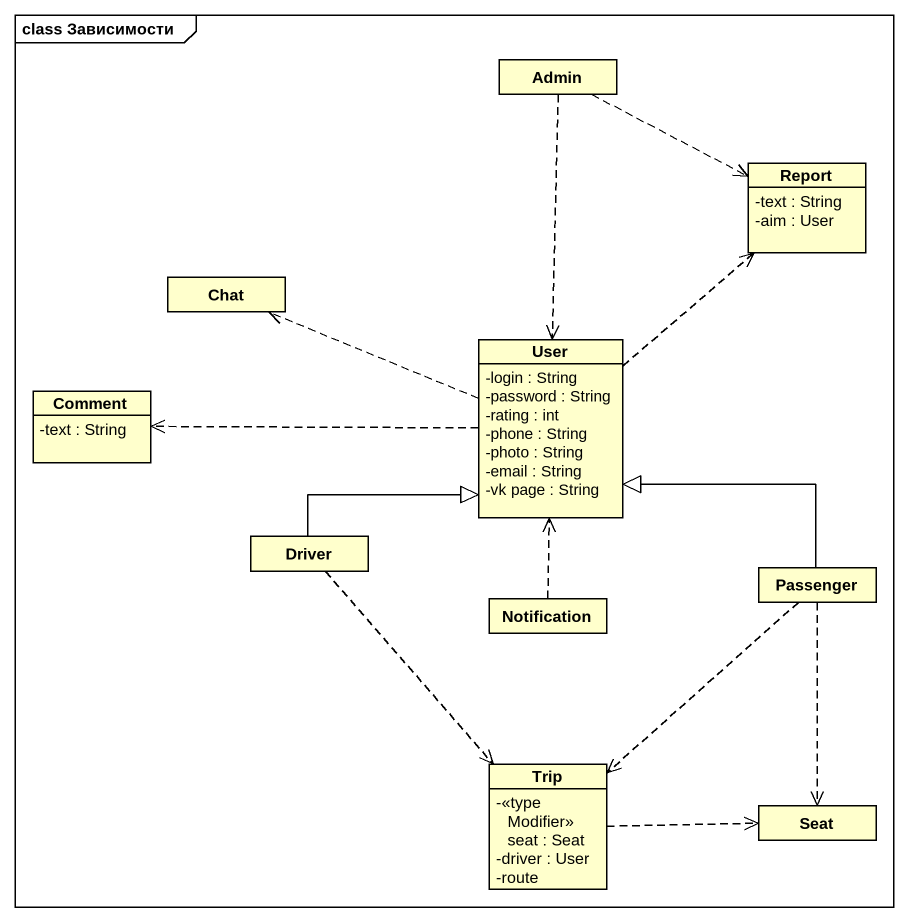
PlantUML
@startuml
mainframe class Зависимости
hide circle
hide empty members
skinparam classAttributeIconSize 0
class Admin
class Report {
  -text : String
  -aim : User
}
class Chat
class User {
  -login : String
  -password : String
  -rating : int
  -phone : String
  -photo : String
  -email : String
  -vk page : String
}
class Comment {
  -text : String
}
class Driver
class Notification
class Passenger
class Trip {
  -<<typeModifier>> seat : Seat
  -driver : User
  -route
}
class Seat
Admin .right.> Report
Admin ..> User
User .up.> Report
User .left.> Chat
User .left.> Comment
Driver -right-|> User
Driver ..> Trip
Notification .up.> User
Passenger -left-|> User
Passenger ..> Trip
Passenger ..> Seat
Trip .right.> Seat
@enduml
